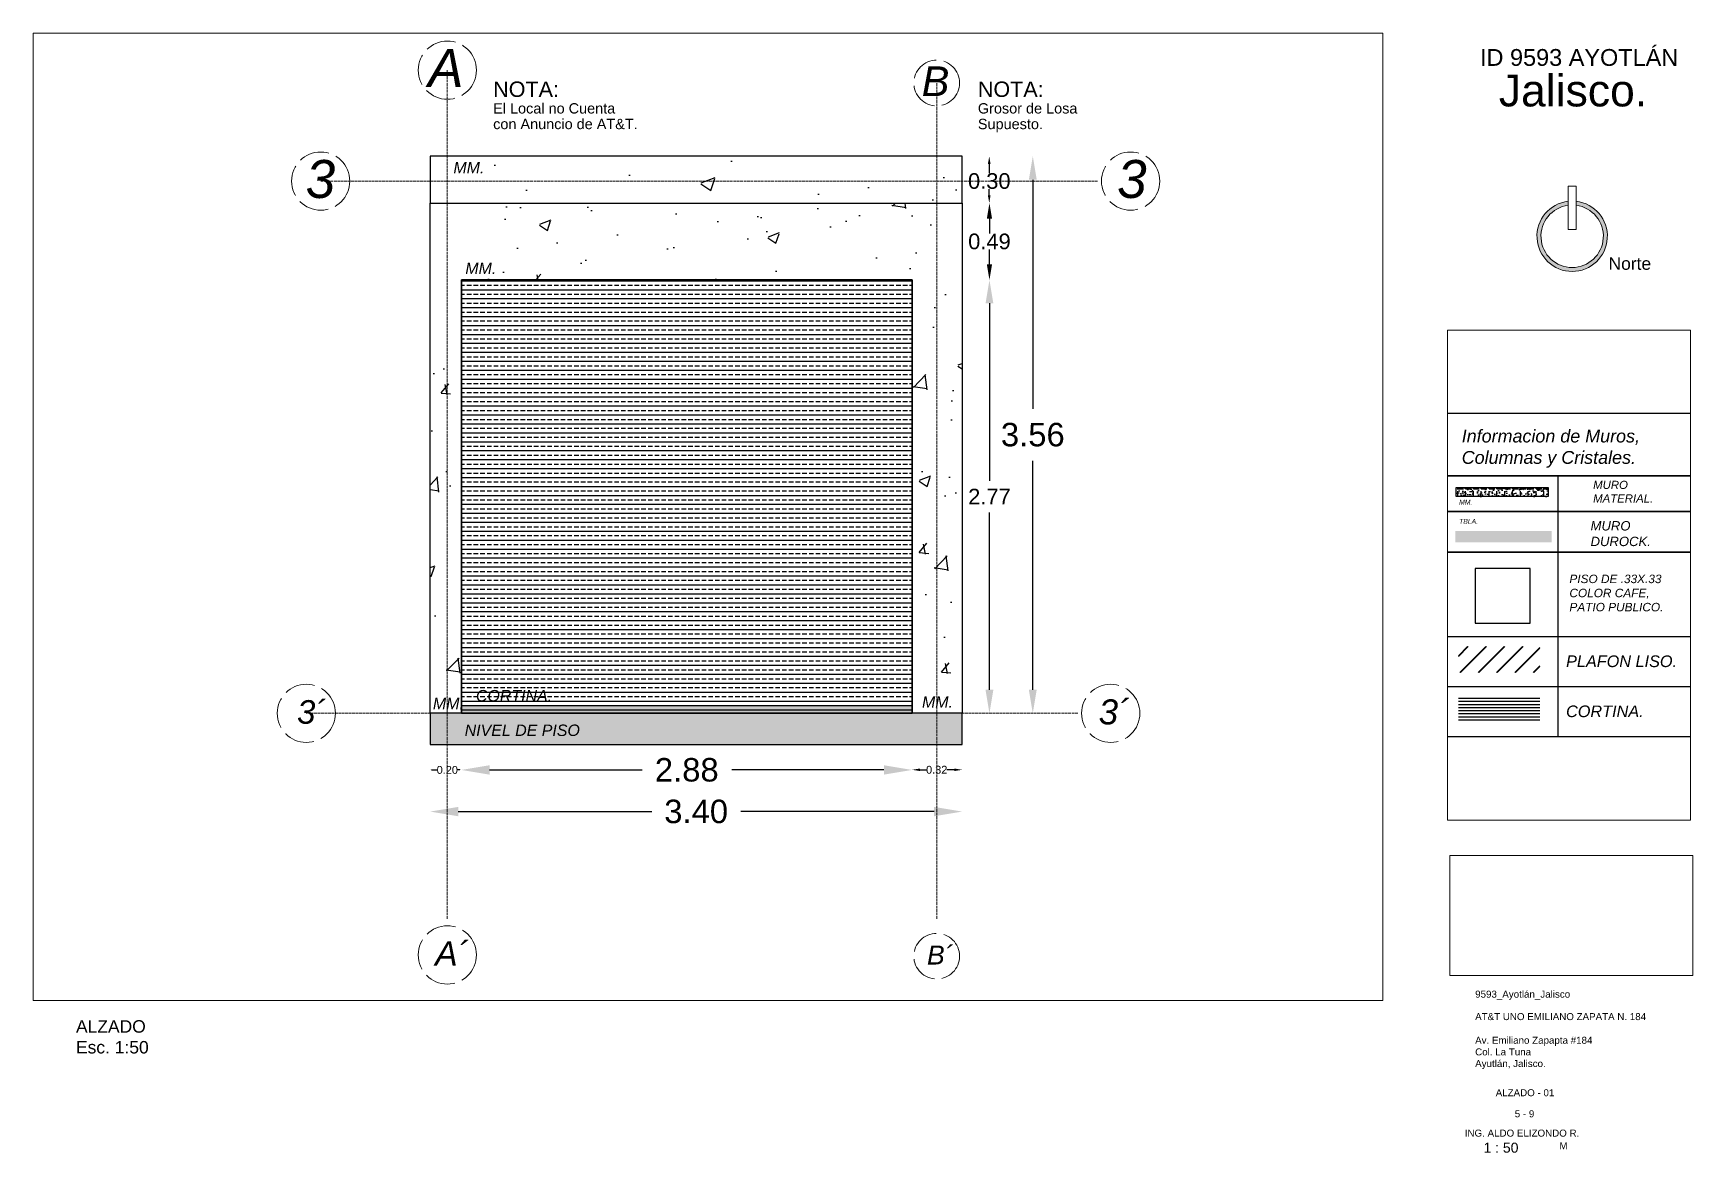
# Paper-space layout 'ARQ-05' of a CAD drawing. Header units: millimetres. Extents: x 82.4 to 165.5, y 72 to 128.1.
# The model-space entities are those that its viewports show. They can reach past a viewport. Long polylines and large blocks are cut down to what shows.
import ezdxf

# ---------------------------------------------------------------- set-up
doc = ezdxf.new("R2010")
doc.units = ezdxf.units.MM
doc.linetypes.add('ACAD_ISO02W100', pattern=[15, 12, -3])
doc.layers.add('COTAS', color=116, linetype='ACAD_ISO02W100', lineweight=20)
doc.layers.add('SOLAPA', color=250, linetype='Continuous', lineweight=18)
for name, color, linetype in [('CUADRO IMFORMATIVO', 93, 'Continuous'), ('MEDIDAS.', 75, 'Continuous'), ('MUROS - ARQ.', 116, 'Continuous'), ('MUROS ACABADO.', 60, 'Continuous')]:
    doc.layers.add(name, color=color, linetype=linetype)
doc.styles.get("Standard").update_dxf_attribs({"font": 'arial.ttf'})
doc.dimstyles.get("Standard").update_dxf_attribs({"dimtxt": 0.15, "dimasz": 0.18, "dimexe": 0.18, "dimexo": 0.0625, "dimgap": 0.09, "dimtad": 0, "dimtih": 1, "dimtoh": 1, "dimzin": 0, "dimdsep": 46, "dimtxsty": 'Standard', "dimblk2": 'ARCHTICK', "dimcen": 0.09, "dimadec": 0, "dimazin": 0, "dimtfac": 1, "dimtofl": 0, "dimtmove": 0, "dimatfit": 3, "dimfxl": 1, "dimtolj": 1, "dimtzin": 0, "dimarcsym": 0})

# ---------------------------------------------------------------- blocks, each defined once
blk = doc.blocks.new('*D177')
at = {"layer": 'Defpoints', "color": 0, "transparency": 16777216}
for p in [(10987.603, 3812.072), (10987.603, 3808.512), (10987.603, 3808.512)]:
    blk.add_point(p, dxfattribs=at)
at = {"layer": 'MEDIDAS.', "color": 0, "lineweight": -2, "transparency": 16777216}
for p, q in [((10987.603, 3811.922), (10987.603, 3810.458)), ((10987.603, 3808.662), (10987.603, 3810.125))]:
    blk.add_line(p, q, dxfattribs=at)
at = {"layer": 'MEDIDAS.', "color": 0, "transparency": 16777216}
for points in [[(10987.578, 3811.922), (10987.628, 3811.922), (10987.603, 3812.072)], [(10987.578, 3808.662), (10987.628, 3808.662), (10987.603, 3808.512)]]:
    blk.add_solid(points, dxfattribs=at)
at = {"layer": 'MEDIDAS.', "color": 0, "transparency": 16777216, "insert": (10987.603, 3810.292), "char_height": 0.15, "attachment_point": 5}
blk.add_mtext('\\A1;3.56', dxfattribs=at)
blk = doc.blocks.new('_ArchTick')
at = {"color": 0, "linetype": 'ByBlock', "const_width": 0.15}
blk.add_lwpolyline([(-0.5, -0.5), (0.5, 0.5)], dxfattribs=at)
blk = doc.blocks.new('*D178')
at = {"layer": 'Defpoints', "color": 0, "transparency": 16777216}
for p in [(10987.325, 3812.072), (10987.325, 3811.772), (10987.325, 3811.772)]:
    blk.add_point(p, dxfattribs=at)
at = {"layer": 'MEDIDAS.', "color": 0, "lineweight": -2, "transparency": 16777216}
for p, q in [((10987.325, 3812.022), (10987.325, 3811.964)), ((10987.325, 3811.822), (10987.325, 3811.862))]:
    blk.add_line(p, q, dxfattribs=at)
at = {"layer": 'MEDIDAS.', "color": 0, "transparency": 16777216}
for points in [[(10987.316, 3812.022), (10987.333, 3812.022), (10987.325, 3812.072)], [(10987.316, 3811.822), (10987.333, 3811.822), (10987.325, 3811.772)]]:
    blk.add_solid(points, dxfattribs=at)
at = {"layer": 'MEDIDAS.', "color": 0, "transparency": 16777216, "insert": (10987.325, 3811.913), "char_height": 0.1, "attachment_point": 5}
blk.add_mtext('\\A1;0.30', dxfattribs=at)
blk = doc.blocks.new('*D181')
at = {"layer": 'Defpoints', "color": 0, "transparency": 16777216}
for p in [(10986.832, 3808.151), (10987.152, 3808.151), (10987.152, 3808.151)]:
    blk.add_point(p, dxfattribs=at)
at = {"layer": 'MEDIDAS.', "color": 0, "lineweight": -2, "transparency": 16777216}
for p, q in [((10986.882, 3808.151), (10986.924, 3808.151)), ((10987.102, 3808.151), (10987.053, 3808.151))]:
    blk.add_line(p, q, dxfattribs=at)
at = {"layer": 'MEDIDAS.', "color": 0, "transparency": 16777216}
for points in [[(10986.882, 3808.159), (10986.882, 3808.143), (10986.832, 3808.151)], [(10987.102, 3808.159), (10987.102, 3808.143), (10987.152, 3808.151)]]:
    blk.add_solid(points, dxfattribs=at)
at = {"layer": 'MEDIDAS.', "color": 0, "transparency": 16777216, "insert": (10986.989, 3808.151), "char_height": 0.05, "attachment_point": 5}
blk.add_mtext('\\A1;0.32', dxfattribs=at)
blk = doc.blocks.new('*D180')
at = {"layer": 'Defpoints', "color": 0, "transparency": 16777216}
for p in [(10983.752, 3808.15), (10983.952, 3808.15), (10983.952, 3808.15)]:
    blk.add_point(p, dxfattribs=at)
at = {"layer": 'MEDIDAS.', "color": 0, "lineweight": -2, "transparency": 16777216}
for p, q in [((10983.762, 3808.15), (10983.797, 3808.15)), ((10983.942, 3808.15), (10983.927, 3808.15))]:
    blk.add_line(p, q, dxfattribs=at)
at = {"layer": 'MEDIDAS.', "color": 0, "transparency": 16777216}
for points in [[(10983.762, 3808.152), (10983.762, 3808.149), (10983.752, 3808.15)], [(10983.942, 3808.152), (10983.942, 3808.149), (10983.952, 3808.15)]]:
    blk.add_solid(points, dxfattribs=at)
at = {"layer": 'MEDIDAS.', "color": 0, "transparency": 16777216, "insert": (10983.862, 3808.15), "char_height": 0.05, "attachment_point": 5}
blk.add_mtext('\\A1;0.20', dxfattribs=at)
blk = doc.blocks.new('*D182')
at = {"layer": 'Defpoints', "color": 0, "transparency": 16777216}
for p in [(10983.952, 3808.15), (10986.832, 3808.15), (10986.832, 3808.15)]:
    blk.add_point(p, dxfattribs=at)
at = {"layer": 'MEDIDAS.', "color": 0, "lineweight": -2, "transparency": 16777216}
for p, q in [((10984.132, 3808.15), (10985.106, 3808.15)), ((10986.652, 3808.15), (10985.679, 3808.15))]:
    blk.add_line(p, q, dxfattribs=at)
at = {"layer": 'MEDIDAS.', "color": 0, "transparency": 16777216}
for points in [[(10984.132, 3808.18), (10984.132, 3808.12), (10983.952, 3808.15)], [(10986.652, 3808.18), (10986.652, 3808.12), (10986.832, 3808.15)]]:
    blk.add_solid(points, dxfattribs=at)
at = {"layer": 'MEDIDAS.', "color": 0, "transparency": 16777216, "insert": (10985.392, 3808.15), "char_height": 0.15, "attachment_point": 5}
blk.add_mtext('\\A1;2.88', dxfattribs=at)
blk = doc.blocks.new('*D183')
at = {"layer": 'Defpoints', "color": 0, "transparency": 16777216}
for p in [(10983.752, 3807.884), (10987.152, 3807.884), (10987.152, 3807.884)]:
    blk.add_point(p, dxfattribs=at)
at = {"layer": 'MEDIDAS.', "color": 0, "lineweight": -2, "transparency": 16777216}
for p, q in [((10983.932, 3807.884), (10985.168, 3807.884)), ((10986.972, 3807.884), (10985.737, 3807.884))]:
    blk.add_line(p, q, dxfattribs=at)
at = {"layer": 'MEDIDAS.', "color": 0, "transparency": 16777216}
for points in [[(10983.932, 3807.914), (10983.932, 3807.854), (10983.752, 3807.884)], [(10986.972, 3807.914), (10986.972, 3807.854), (10987.152, 3807.884)]]:
    blk.add_solid(points, dxfattribs=at)
at = {"layer": 'MEDIDAS.', "color": 0, "transparency": 16777216, "insert": (10985.452, 3807.884), "char_height": 0.15, "attachment_point": 5}
blk.add_mtext('\\A1;3.40', dxfattribs=at)
blk = doc.blocks.new('*D184')
at = {"layer": 'Defpoints', "color": 0, "transparency": 16777216}
for p in [(10987.326, 3811.772), (10987.326, 3811.282), (10987.326, 3811.282)]:
    blk.add_point(p, dxfattribs=at)
at = {"layer": 'MEDIDAS.', "color": 0, "lineweight": -2, "transparency": 16777216}
for p, q in [((10987.326, 3811.672), (10987.326, 3811.578)), ((10987.326, 3811.382), (10987.326, 3811.476))]:
    blk.add_line(p, q, dxfattribs=at)
at = {"layer": 'MEDIDAS.', "color": 0, "transparency": 16777216}
for points in [[(10987.309, 3811.672), (10987.343, 3811.672), (10987.326, 3811.772)], [(10987.309, 3811.382), (10987.343, 3811.382), (10987.326, 3811.282)]]:
    blk.add_solid(points, dxfattribs=at)
at = {"layer": 'MEDIDAS.', "color": 0, "transparency": 16777216, "insert": (10987.326, 3811.527), "char_height": 0.1, "attachment_point": 5}
blk.add_mtext('\\A1;0.49', dxfattribs=at)
blk = doc.blocks.new('*D185')
at = {"layer": 'Defpoints', "color": 0, "transparency": 16777216}
for p in [(10987.326, 3811.282), (10987.326, 3808.512), (10987.326, 3808.512)]:
    blk.add_point(p, dxfattribs=at)
at = {"layer": 'MEDIDAS.', "color": 0, "lineweight": -2, "transparency": 16777216}
for p, q in [((10987.326, 3811.132), (10987.326, 3809.997)), ((10987.326, 3808.662), (10987.326, 3809.796))]:
    blk.add_line(p, q, dxfattribs=at)
at = {"layer": 'MEDIDAS.', "color": 0, "transparency": 16777216}
for points in [[(10987.301, 3811.132), (10987.351, 3811.132), (10987.326, 3811.282)], [(10987.301, 3808.662), (10987.351, 3808.662), (10987.326, 3808.512)]]:
    blk.add_solid(points, dxfattribs=at)
at = {"layer": 'MEDIDAS.', "color": 0, "transparency": 16777216, "insert": (10987.326, 3809.897), "char_height": 0.1, "attachment_point": 5}
blk.add_mtext('\\A1;2.77', dxfattribs=at)

msp = doc.modelspace()

# ---------------------------------------------------------------- hatches: boundary and pattern name
at = {"layer": 'CUADRO IMFORMATIVO'}
h = msp.add_hatch(dxfattribs=at)
h.set_pattern_fill('ANGLE', color=151, scale=0.010385)
h.set_pattern_definition([(0, (-11794.835896, -4063.511164), (0, 0.07254180236), [0.05275767444, -0.01978412792]), (90, (-11794.835896, -4063.511164), (-0.07254180236, 4e-18), [0.05275767444, -0.01978412792])])
h.paths.add_polyline_path([(10996.895, 3821.204), (10996.895, 3821.287), (10996.043, 3821.287), (10996.043, 3821.204)])
h = msp.add_hatch(dxfattribs=at)
h.set_pattern_fill('AR-CONC', color=50, scale=0.0005)
h.paths.add_polyline_path([(10996.043, 3821.204), (10996.043, 3821.287), (10996.895, 3821.287), (10996.895, 3821.204)])
h = msp.add_hatch(color=52, dxfattribs=at)
h.dxf.hatch_style = 1
h.paths.add_polyline_path([(10996.929, 3820.778), (10996.929, 3820.885), (10996.035, 3820.885), (10996.035, 3820.778)])
h = msp.add_hatch(dxfattribs=at)
h.set_pattern_fill('JIS_LC_20A', color=71, scale=0.006)
h.set_pattern_definition([(45, (26.15879, 1.55825), (-0.0848528137, 0.0848528137), []), (45, (26.16479, 1.55825), (-0.0848528137, 0.0848528137), [])])
h.paths.add_polyline_path([(10996.063, 3819.813), (10996.817, 3819.813), (10996.817, 3819.573), (10996.063, 3819.573)])
h = msp.add_hatch(dxfattribs=at)
h.set_pattern_fill('LINE', color=86, scale=0.009)
h.paths.add_polyline_path([(10996.063, 3819.349), (10996.817, 3819.349), (10996.817, 3819.109), (10996.063, 3819.109)])
at = {"layer": 'MUROS ACABADO.'}
h = msp.add_hatch(dxfattribs=at)
h.set_pattern_fill('AR-CONC', color=61, scale=0.005)
h.paths.add_polyline_path([(10987.152, 3811.772), (10987.152, 3812.072), (10983.752, 3812.072), (10983.752, 3811.772)])
h = msp.add_hatch(dxfattribs=at)
h.set_pattern_fill('AR-CONC', color=61, scale=0.004)
h.paths.add_polyline_path([(10983.752, 3808.512), (10983.752, 3811.772), (10987.152, 3811.772), (10987.152, 3808.512), (10986.832, 3808.512), (10986.832, 3811.282), (10983.952, 3811.282), (10983.952, 3808.512)])
h = msp.add_hatch(dxfattribs=at)
h.set_pattern_fill('BRASS', color=254, scale=0.009)
h.paths.add_polyline_path([(10983.952, 3811.282), (10986.832, 3811.282), (10986.832, 3808.512), (10983.952, 3808.512)])
h = msp.add_hatch(color=250, dxfattribs=at)
h.dxf.hatch_style = 1
h.paths.add_polyline_path([(10987.152, 3808.512), (10983.752, 3808.512), (10983.752, 3808.312), (10987.152, 3808.312)])
h = msp.add_hatch(color=251, dxfattribs=at)
h.dxf.hatch_style = 1
h.paths.add_polyline_path([(10983.952, 3808.512), (10986.832, 3808.512), (10986.832, 3808.56), (10983.952, 3808.56)])

# ---------------------------------------------------------------- linework, layer by layer
at = {"layer": 'COTAS', "ltscale": 0.09}
for points in [[(10983.862, 3807.199), (10983.862, 3812.622)], [(10986.989, 3807.199), (10986.989, 3812.54)], [(10988.017, 3811.913), (10983.053, 3811.913)], [(10987.891, 3808.512), (10982.961, 3808.512)]]:
    msp.add_lwpolyline(points, dxfattribs=at)
at = {"layer": 'COTAS', "color": 122}
for centre, radius in [((10983.862, 3812.622), 0.186), ((10986.989, 3812.54), 0.146), ((10983.053, 3811.913), 0.186), ((10988.228, 3811.913), 0.186), ((10982.961, 3808.512), 0.186), ((10988.101, 3808.512), 0.186), ((10983.862, 3806.968), 0.186), ((10986.989, 3806.96), 0.146)]:
    msp.add_circle(centre, radius, dxfattribs=at)
at = {"layer": 'CUADRO IMFORMATIVO'}
for p, q in [((10998.248, 3821.973), (10995.94, 3821.973)), ((10995.94, 3821.397), (10998.248, 3821.397)), ((10995.94, 3821.397), (10998.248, 3821.397)), ((10998.248, 3821.397), (10995.94, 3821.397)), ((10996.985, 3821.397), (10996.985, 3820.689)), ((10995.94, 3821.065), (10998.248, 3821.065)), ((10998.248, 3821.065), (10995.94, 3821.065)), ((10996.985, 3821.004), (10996.985, 3819.44)), ((10995.94, 3820.689), (10998.248, 3820.689)), ((10998.248, 3820.689), (10995.94, 3820.689)), ((10996.985, 3820.54), (10996.985, 3818.976)), ((10998.248, 3819.904), (10995.94, 3819.904)), ((10998.248, 3819.904), (10995.94, 3819.904)), ((10998.248, 3819.44), (10995.94, 3819.44)), ((10998.248, 3819.44), (10995.94, 3819.44)), ((10998.248, 3818.976), (10995.94, 3818.976))]:
    msp.add_line(p, q, dxfattribs=at)
at = {"layer": 'CUADRO IMFORMATIVO', "color": 60}
msp.add_lwpolyline([(10996.043, 3821.204), (10996.043, 3821.287), (10996.895, 3821.287), (10996.895, 3821.204)], close=True, dxfattribs=at)
at = {"layer": 'CUADRO IMFORMATIVO', "color": 71}
msp.add_lwpolyline([(10996.22, 3820.029), (10996.729, 3820.029), (10996.729, 3820.538), (10996.22, 3820.538)], close=True, dxfattribs=at)
at = {"layer": 'MUROS - ARQ.', "color": 61}
for points in [[(10987.152, 3811.772), (10987.152, 3812.072), (10983.752, 3812.072), (10983.752, 3811.772), (10987.152, 3811.772)], [(10983.752, 3808.512), (10983.752, 3811.772), (10987.152, 3811.772), (10987.152, 3808.512), (10986.832, 3808.512), (10986.832, 3811.282), (10983.952, 3811.282), (10983.952, 3808.512), (10983.752, 3808.512)]]:
    msp.add_lwpolyline(points, dxfattribs=at)
at = {"layer": 'MUROS - ARQ.', "color": 30}
msp.add_lwpolyline([(10983.952, 3811.282), (10986.832, 3811.282), (10986.832, 3808.512), (10983.952, 3808.512)], close=True, dxfattribs=at)
at = {"layer": 'MUROS - ARQ.', "color": 250}
msp.add_lwpolyline([(10987.152, 3808.512), (10983.752, 3808.512), (10983.752, 3808.312), (10987.152, 3808.312)], close=True, dxfattribs=at)
at = {"layer": 'MUROS - ARQ.', "color": 253}
msp.add_lwpolyline([(10983.952, 3808.512), (10986.832, 3808.512), (10986.832, 3808.56), (10983.952, 3808.56)], close=True, dxfattribs=at)

# ---------------------------------------------------------------- texts
at = {"layer": 'COTAS', "color": 122, "attachment_point": 1}
for s, insert, char_height in [('{\\fArial|b0|i1|c0|p34;A}', (10983.739, 3812.757), 0.24282), ('{\\fArial|b0|i1|c0|p34;B}', (10986.893, 3812.646), 0.18998), ('{\\fArial|b0|i1|c0|p34;3}', (10982.957, 3812.048), 0.24282), ('{\\fArial|b0|i1|c0|p34;3}', (10988.142, 3812.048), 0.24282), ('{\\fArial|b0|i1|c0|p34;3´}', (10982.902, 3808.596), 0.15064), ('{\\fArial|b0|i1|c0|p34;3´}', (10988.024, 3808.601), 0.15996), ('{\\fArial|b0|i1|c0|p34;A´}', (10983.784, 3807.054), 0.15436), ('{\\fArial|b0|i1|c0|p34;B´}', (10986.927, 3807.028), 0.12146)]:
    msp.add_mtext_dynamic_manual_height_columns(s, width=0.03032, gutter_width=8.818, heights=[0], dxfattribs=dict(at, insert=insert, char_height=char_height))
at = {"layer": 'CUADRO IMFORMATIVO', "color": 7, "attachment_point": 1}
for s, insert, char_height in [('{\\fArial|b0|i1|c0|p34;Informacion de Muros, \\PColumnas y Cristales.}', (10996.094, 3821.824), 0.11888), ('{\\fArial|b0|i1|c0|p34;MURO \\PMATERIAL.}', (10997.312, 3821.35), 0.0755), ('{\\fArial|b0|i1|c0|p34;MURO \\PDUROCK.}', (10997.288, 3820.976), 0.08676), ('{\\fArial|b0|i1|c0|p34;PISO DE .33X.33\\PCOLOR CAFE, \\PPATIO PUBLICO. }', (10997.092, 3820.48), 0.07849)]:
    msp.add_mtext_dynamic_manual_height_columns(s, width=3.703, gutter_width=12.5, heights=[0], dxfattribs=dict(at, insert=insert, char_height=char_height))
at = {"layer": 'CUADRO IMFORMATIVO', "color": 61, "char_height": 0.04516, "attachment_point": 1}
for s, insert in [('{\\fArial|b0|i1|c0|p34;MM.}', (10996.07, 3821.174)), ('{\\fArial|b0|i1|c0|p34;TBLA.}', (10996.07, 3820.997))]:
    msp.add_mtext_dynamic_manual_height_columns(s, width=3.703, gutter_width=12.5, heights=[0], dxfattribs=dict(at, insert=insert))
at = {"layer": 'CUADRO IMFORMATIVO', "color": 255, "char_height": 0.10772, "attachment_point": 1}
for s, insert in [('{\\fArial|b0|i1|c0|p34;PLAFON LISO.}', (10997.061, 3819.731)), ('{\\fArial|b0|i1|c0|p34;CORTINA.}', (10997.061, 3819.267))]:
    msp.add_mtext_dynamic_manual_height_columns(s, width=3.703, gutter_width=12.5, heights=[0], dxfattribs=dict(at, insert=insert))
at = {"layer": 'MUROS ACABADO.', "color": 7}
for s, height, p in [('NOTA:', 0.0985, (10984.155, 3812.451)), ('NOTA:', 0.0985, (10987.252, 3812.451)), ('El Local no Cuenta', 0.06607, (10984.155, 3812.345)), ('Grosor de Losa', 0.06607, (10987.252, 3812.345)), ('con Anuncio de AT&T.', 0.06607, (10984.155, 3812.245)), ('Supuesto.', 0.0661, (10987.252, 3812.245))]:
    msp.add_text(s, height=height, dxfattribs=at).set_placement(p)
at = {"layer": 'MUROS ACABADO.', "color": 61, "char_height": 0.07292, "attachment_point": 1}
for s, insert in [('{\\fArial|b0|i1|c0|p34;MM.}', (10983.901, 3812.036)), ('{\\fArial|b0|i1|c0|p34;MM.}', (10983.977, 3811.392)), ('{\\fArial|b0|i1|c0|p34;CORTINA.}', (10984.045, 3808.661)), ('{\\fArial|b0|i1|c0|p34;MM.}', (10986.895, 3808.62)), ('{\\fArial|b0|i1|c0|p34;MM.}', (10983.77, 3808.611)), ('{\\fArial|b0|i1|c0|p34;NIVEL DE PISO}', (10983.973, 3808.44))]:
    msp.add_mtext_dynamic_manual_height_columns(s, width=3.703, gutter_width=12.5, heights=[0], dxfattribs=dict(at, insert=insert))

# ---------------------------------------------------------------- dimensions: what is measured, and where the dimension line sits
at = {"layer": 'MEDIDAS.'}
for base, p1, p2, override, picture, middle in [((10987.325, 3811.772), (10987.325, 3812.072), (10987.325, 3811.772), {"dimtxt": 0.1, "dimasz": 0.05, "dimexe": 0, "dimexo": 0, "dimgap": 0}, '*D178', (10987.325, 3811.913)), ((10987.603, 3808.512), (10987.603, 3812.072), (10987.603, 3808.512), {"dimasz": 0.15, "dimexe": 0, "dimexo": 0}, '*D177', (10987.603, 3810.292)), ((10987.326, 3811.282), (10987.326, 3811.772), (10987.326, 3811.282), {"dimtxt": 0.1, "dimasz": 0.1, "dimexe": 0, "dimexo": 0, "dimgap": 0}, '*D184', (10987.326, 3811.527))]:
    dim = msp.add_linear_dim(base=base, p1=p1, p2=p2, angle=90, dimstyle='Standard', override=override, dxfattribs=at)
    dim.commit()
    dim.dimension.update_dxf_attribs({"geometry": picture, "text_midpoint": middle, "dimtype": 160})
dim = msp.add_linear_dim(base=(10987.326, 3808.512), p1=(10987.326, 3811.282), p2=(10987.326, 3808.512), angle=90, dimstyle='Standard', override={"dimtxt": 0.1, "dimasz": 0.15, "dimexe": 0, "dimexo": 0, "dimgap": 0.05}, dxfattribs=at)
dim.commit()
dim.dimension.update_dxf_attribs({"geometry": '*D185', "text_midpoint": (10987.326, 3809.897)})
for base, p1, p2, override, picture, middle in [((10986.832, 3808.15), (10983.952, 3808.15), (10986.832, 3808.15), {"dimexe": 0, "dimexo": 0}, '*D182', (10985.392, 3808.15)), ((10983.952, 3808.15), (10983.752, 3808.15), (10983.952, 3808.15), {"dimtxt": 0.05, "dimasz": 0.01, "dimexe": 0, "dimexo": 0, "dimgap": 0}, '*D180', (10983.862, 3808.15)), ((10987.152, 3808.151), (10986.832, 3808.151), (10987.152, 3808.151), {"dimscale": 0, "dimtxt": 0.05, "dimasz": 0.05, "dimexe": 0, "dimexo": 0, "dimgap": 0}, '*D181', (10986.989, 3808.151))]:
    dim = msp.add_linear_dim(base=base, p1=p1, p2=p2, dimstyle='Standard', override=override, dxfattribs=at)
    dim.commit()
    dim.dimension.update_dxf_attribs({"geometry": picture, "text_midpoint": middle, "dimtype": 160})
dim = msp.add_linear_dim(base=(10987.152, 3807.884), p1=(10983.752, 3807.884), p2=(10987.152, 3807.884), dimstyle='Standard', override={"dimexe": 0, "dimexo": 0}, dxfattribs=at)
dim.commit()
dim.dimension.update_dxf_attribs({"geometry": '*D183', "text_midpoint": (10985.452, 3807.884)})

psp = doc.layouts.new('ARQ-05')

# ---------------------------------------------------------------- hatches: boundary and pattern name
at = {"layer": 'SOLAPA'}
h = psp.add_hatch(color=256, dxfattribs=at)
h.dxf.hatch_style = 1
h.paths.add_polyline_path([(159.626, 119.652), (159.626, 119.45, -15.463637), (159.224, 119.45), (159.224, 119.652, 17.46136)])

# ---------------------------------------------------------------- linework, layer by layer
psp.add_lwpolyline([(159.224, 118.244), (159.224, 120.4), (159.626, 120.4), (159.626, 118.244)], close=True, dxfattribs=at)
for radius, start, end in [(1.763, 96.55542, 83.44458), (1.563, 97.40008, 82.59992)]:
    psp.add_arc((159.425, 117.9), radius, start, end, dxfattribs=at)

# ---------------------------------------------------------------- texts
at = {"layer": 'SOLAPA', "attachment_point": 1}
for s, width, heights, insert, char_height in [('\\pi2.0549;ID 9593 AYOTLÁN', 13.82729, [2.333], (152.758, 127.273), 0.84081), ('\\pi3.3276;Jalisco.', 13.82729, [2.466], (152.427, 125.995), 1.59402), ('Norte', 22.68618, [0], (161.245, 116.846), 0.625), ('9593_Ayotlán_Jalisco', 23.37132, [0], (154.569, 80.132), 0.35), ('AT&T UNO EMILIANO ZAPATA N. 184', 23.37132, [0], (154.569, 79.008), 0.35), ('ALZADO\\PEsc. 1:50', 22.68618, [0], (84.533, 78.654), 0.625), ('Av. Emiliano Zapapta #184\\PCol. La Tuna\\PAyutlán, Jalisco.', 23.37132, [4.461], (154.569, 77.824), 0.35), ('\\pi1.7324;ALZADO - 01', 6.30978, [1.862], (153.865, 75.197), 0.35), ('\\pi2.6866;5 - 9', 6.30978, [1.46], (153.865, 74.143), 0.35), ('ING. ALDO ELIZONDO R.', 12.25027, [0], (154.05, 73.176), 0.35), ('\\pi0.93798;1 : 50', 3.51409, [1.255], (154.05, 72.521), 0.5), ('M', 2.80981, [1.297], (158.788, 72.543), 0.35)]:
    psp.add_mtext_dynamic_manual_height_columns(s, width=width, gutter_width=12.5, heights=heights, dxfattribs=dict(at, insert=insert, char_height=char_height))

# ---------------------------------------------------------------- viewports
at = {"layer": 'MUROS ACABADO.', "color": 7, "true_color": 0xfcfcfc, "view_target_point": (10971.246, 3809.091)}
vp = psp.add_viewport(center=(116.171, 103.857), size=(67.56, 48.41932), view_center_point=(14.282, 0.677), view_height=6.18068, dxfattribs=at)
vp.frozen_layers = ['SOLAPA']
at = {"layer": 'MUROS ACABADO.', "color": 7, "true_color": 0xfcfcfc}
for center, size, view_center_point, view_height, status in [((159.271, 100.938), (12.162, 24.5356), (10997.089, 3820.476), 4.5428, 3), ((159.383, 83.893), (12.162, 6.0042), (11005.651, 3820.181), 2.1695, 4)]:
    psp.add_viewport(center=center, size=size, view_center_point=view_center_point, view_height=view_height, status=status, dxfattribs=at)

doc.saveas('drawing.dxf')
